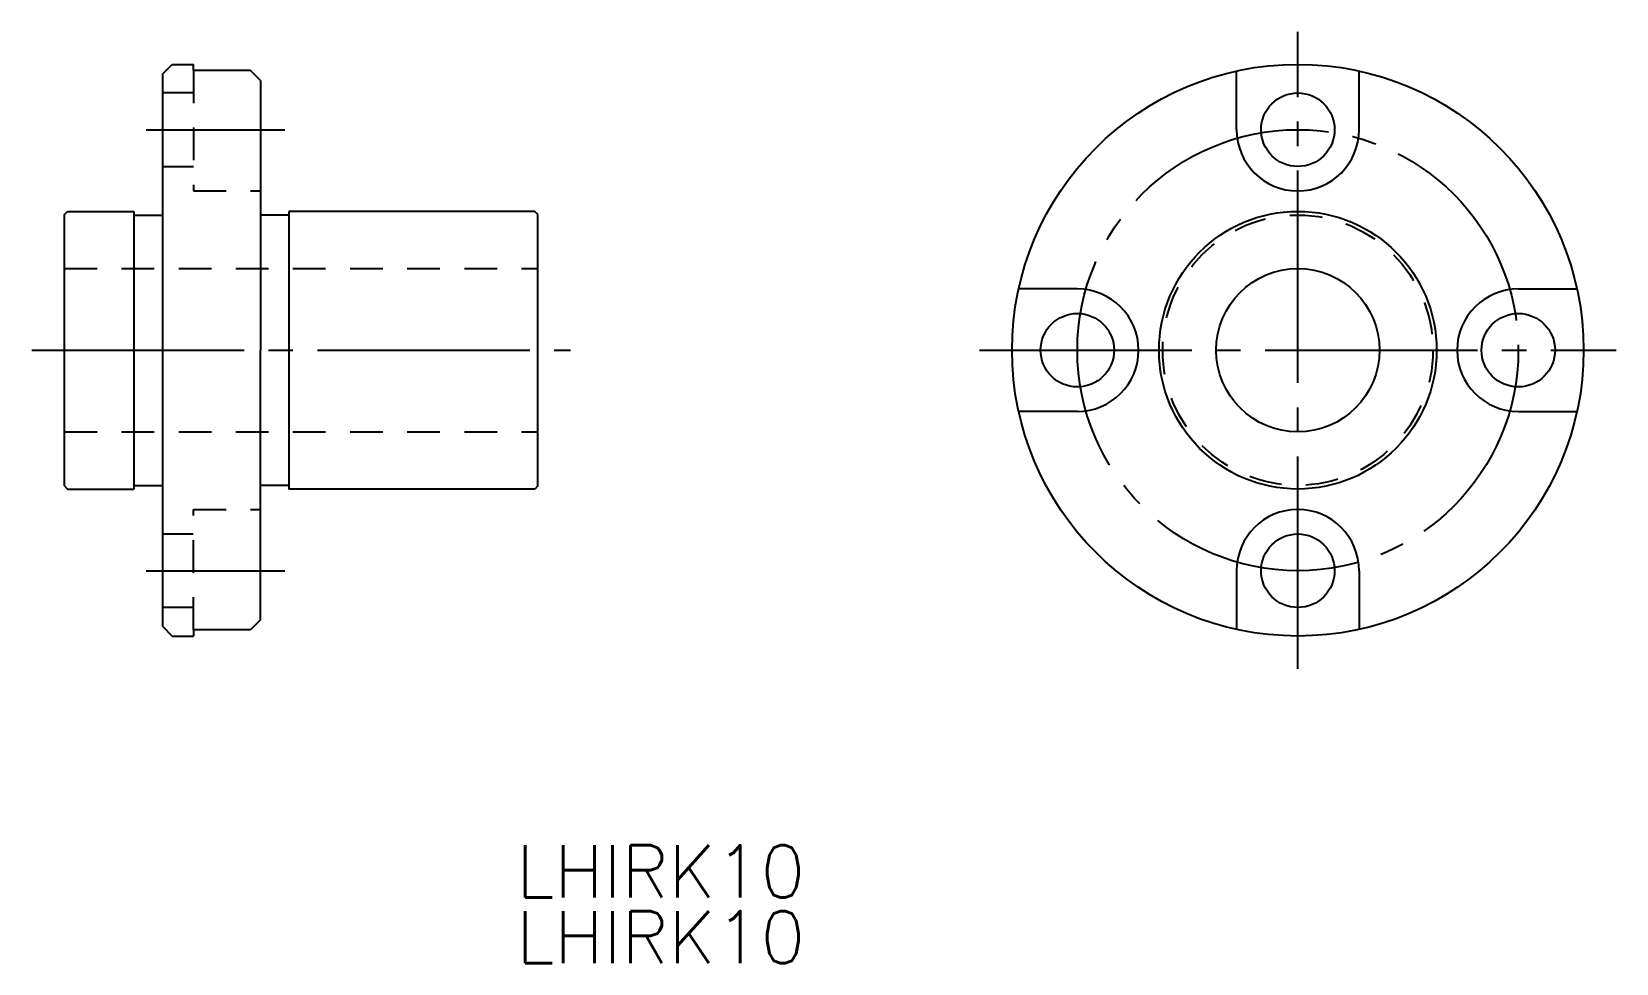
# Model space of a CAD drawing. Extents: x 77.5 to 174.5, y 313.8 to 370.9.
import ezdxf

# ---------------------------------------------------------------- set-up
doc = ezdxf.new("R2010")
doc.units = 0
doc.linetypes.add('CENTER', pattern=[17.5, 13, -1.5, 1.5, -1.5])
doc.linetypes.add('DASHED', pattern=[3.5, 2, -1.5])
doc.layers.get('0').update_dxf_attribs({"linetype": 'CONTINUOUS'})
doc.layers.get('DEFPOINTS').update_dxf_attribs({"linetype": 'CONTINUOUS'})
doc.layers.add('CENTER', color=1, linetype='CENTER')
doc.styles.get("Standard").update_dxf_attribs({"font": 'txt.shx', "bigfont": '@extfont2.shx'})

msp = doc.modelspace()

# ---------------------------------------------------------------- linework, layer by layer
at = {"color": 7, "linetype": 'CONTINUOUS'}
for p, q in [((85.461, 368.252), (86.061, 368.852)), ((86.061, 368.852), (87.361, 368.852)), ((87.361, 368.479), (87.361, 368.852)), ((85.461, 368.252), (85.461, 334.452)), ((90.861, 368.479), (87.361, 368.479)), ((91.461, 367.864), (90.861, 368.479)), ((91.461, 367.864), (91.461, 351.352)), ((151.236, 364.852), (151.236, 368.446)), ((158.736, 364.852), (158.736, 368.446)), ((79.461, 359.652), (79.661, 359.852)), ((79.461, 343.052), (79.461, 359.652)), ((79.661, 359.852), (83.711, 359.852)), ((83.711, 359.852), (83.711, 359.627)), ((83.711, 359.627), (83.711, 342.852)), ((83.711, 359.627), (85.461, 359.627)), ((93.211, 359.627), (91.461, 359.627)), ((108.261, 359.852), (93.211, 359.852)), ((93.211, 359.852), (93.211, 359.627)), ((93.211, 359.627), (93.211, 342.852)), ((108.461, 359.652), (108.261, 359.852)), ((108.461, 343.052), (108.461, 359.652)), ((141.486, 355.102), (137.893, 355.102)), ((168.486, 355.102), (172.08, 355.102)), ((91.461, 334.84), (91.461, 351.352)), ((141.486, 347.602), (137.893, 347.602)), ((168.486, 347.602), (172.08, 347.602)), ((79.461, 343.052), (79.661, 342.852)), ((79.661, 342.852), (83.711, 342.852)), ((83.711, 343.077), (85.461, 343.077)), ((93.211, 343.077), (91.461, 343.077)), ((108.261, 342.852), (93.211, 342.852)), ((108.461, 343.052), (108.261, 342.852)), ((151.236, 337.852), (151.236, 334.259)), ((158.736, 337.852), (158.736, 334.259)), ((91.461, 334.84), (90.861, 334.225)), ((85.461, 334.452), (86.061, 333.852)), ((86.061, 333.852), (87.361, 333.852)), ((90.861, 334.225), (87.361, 334.225)), ((87.361, 334.225), (87.361, 333.852))]:
    msp.add_line(p, q, dxfattribs=at)
at = {"color": 3, "linetype": 'DASHED'}
for p, q in [((79.461, 356.352), (108.461, 356.352)), ((79.461, 346.352), (108.461, 346.352))]:
    msp.add_line(p, q, dxfattribs=at)
at = {"color": 7, "linetype": 'CONTINUOUS'}
for centre, radius in [((154.986, 351.352), 17.5), ((154.986, 364.852), 2.25), ((154.986, 351.352), 8.5), ((154.986, 351.352), 5), ((141.486, 351.352), 2.25), ((168.486, 351.352), 2.25), ((154.986, 337.852), 2.25)]:
    msp.add_circle(centre, radius, dxfattribs=at)
at = {"color": 3, "linetype": 'DASHED'}
msp.add_circle((154.986, 351.352), 8.275, dxfattribs=at)
at = {"color": 7, "linetype": 'CONTINUOUS'}
for centre, start, end in [((154.986, 364.852), 180, 0), ((141.486, 351.352), 270, 90), ((168.486, 351.352), 90, 270), ((154.986, 337.852), 0, 180)]:
    msp.add_arc(centre, 3.75, start, end, dxfattribs=at)
at = {"layer": 'CENTER', "color": 1, "linetype": 'CENTER'}
for p, q in [((154.986, 331.852), (154.986, 370.852)), ((84.461, 364.852), (92.961, 364.852)), ((77.461, 351.352), (110.461, 351.352)), ((135.486, 351.352), (174.487, 351.352)), ((84.461, 337.852), (92.961, 337.852))]:
    msp.add_line(p, q, dxfattribs=at)
msp.add_circle((154.986, 351.352), 13.5, dxfattribs=at)
at = {"layer": 'DEFPOINTS', "color": 3, "linetype": 'DASHED'}
for p, q in [((87.361, 368.479), (87.361, 361.102)), ((87.361, 367.102), (85.461, 367.102)), ((85.452, 362.602), (87.361, 362.602)), ((87.361, 361.102), (91.461, 361.102)), ((87.361, 341.602), (91.461, 341.602)), ((87.361, 334.225), (87.361, 341.602)), ((85.452, 340.102), (87.352, 340.102)), ((87.361, 335.602), (85.461, 335.602))]:
    msp.add_line(p, q, dxfattribs=at)
at = {"layer": 'DEFPOINTS', "color": 7, "linetype": 'CONTINUOUS'}
msp.add_line((91.461, 347.453), (91.461, 347.48), dxfattribs=at)

# ---------------------------------------------------------------- texts
at = {"color": 7, "linetype": 'CONTINUOUS'}
for p in [(107.13, 317.84), (107.13, 313.815)]:
    msp.add_text('LHIRK10', height=3.2, dxfattribs=at).set_placement(p)

doc.saveas('drawing.dxf')
